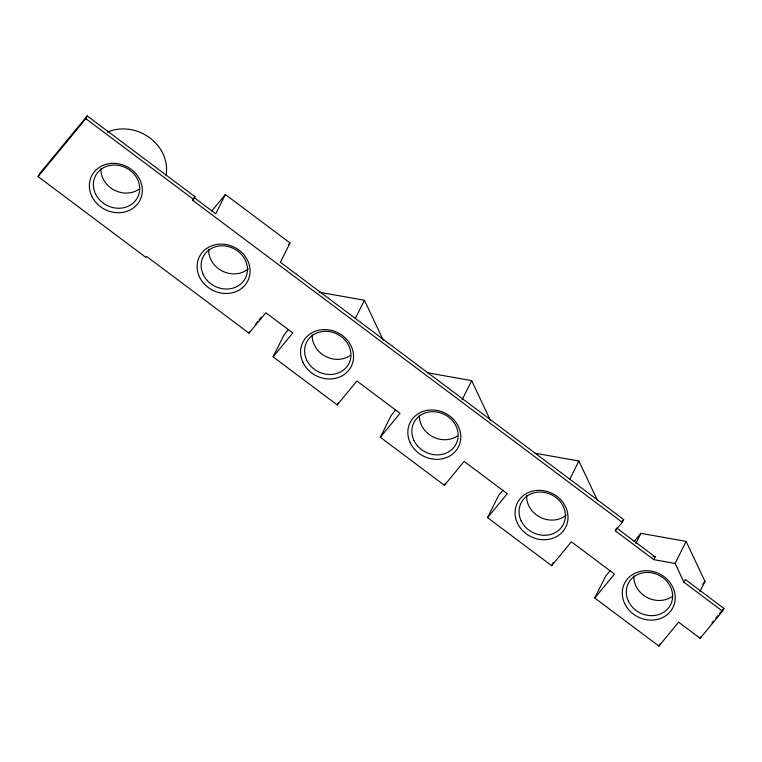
<?xml version="1.0" encoding="UTF-8"?>
<svg xmlns="http://www.w3.org/2000/svg" width="762" height="762" viewBox="0 0 762 762"><rect width="100%" height="100%" fill="white"/><g stroke="black" fill="none" stroke-linecap="round" stroke-linejoin="round"><path stroke-width="1.14" d="M594.77 598.008L614.486 574.091L571.376 541.772L551.669 565.699L487.547 517.636L507.254 493.709L464.144 461.401L444.437 485.318L380.314 437.255L400.021 413.328L356.921 381.019L337.204 404.936L273.091 356.873L292.798 332.946L265.852 312.753L249.012 333.194L146.637 256.451L145.866 257.385L38.1 176.594L39.472 173.841L87.192 115.919L194.958 196.701L192.815 200.396L622.268 522.322L615.296 530.781L653.815 559.66L675.113 563.442L684.009 582.292L722.528 611.162L700.154 638.308L678.609 622.154L658.892 646.081L594.77 598.008L605.771 575.958L610.248 570.519M38.1 176.594L85.82 118.681L87.192 115.919M192.815 200.396L194.958 196.701M622.268 522.322L623.649 519.56L280.406 262.261L290.027 242.964L225.371 194.5L215.741 213.798L194.196 197.644M249.012 333.194L249.936 331.356M273.091 356.873L284.083 334.813L288.569 329.375M355.311 318.535L364.427 300.247L319.183 292.208M337.204 404.936L338.252 402.841M380.314 437.255L391.316 415.195L395.792 409.756M462.029 399.926L471.659 380.629L427.577 372.799M444.437 485.318L445.484 483.222M487.547 517.636L498.538 495.576L503.025 490.137M569.766 479.288L578.882 461.01L534.8 453.18M551.669 565.699L553.241 562.547M615.296 530.781L616.668 528.028L655.196 556.898L653.815 559.66M635.813 543.506L640.871 533.352L686.114 541.391L704.993 581.416L699.935 591.569M675.113 563.442L686.114 541.391M684.009 582.292L685.381 579.53L723.9 608.409L722.528 611.162M658.892 646.081L659.94 643.976M700.154 638.308L701.078 636.47M211.741 211.036L225.371 194.5M288.512 244.802L290.027 242.964M255.518 324.212L257.708 321.545M259.175 319.773L261.376 317.106M622.249 521.256L623.649 519.56M634.155 541.506L640.871 533.352M702.755 584.14L704.993 581.416M711.975 622.887L713.461 621.078M715.699 618.363L717.937 615.648M719.423 613.839L723.9 608.409M652.91 556.498L655.196 556.898M85.82 118.681L193.586 199.463M578.882 461.01L597.265 499.986M471.659 380.629L490.538 420.653M364.427 300.247L383.305 340.281M107.309 132.159A40.577 36.119 26.5 0 1 149.571 137.684A40.577 36.119 26.5 0 1 166.049 175.308M671.751 596.77A23.67 21.069 26.5 0 1 646.662 597.237A23.67 21.069 26.5 0 1 633.86 575.92M248.374 268.796A23.67 21.069 26.5 0 1 222.599 271.196A23.67 21.069 26.5 0 1 208.702 249.317M138.817 189.376A23.67 21.069 26.5 0 1 113.738 189.843A23.67 21.069 26.5 0 1 100.936 168.526M566.309 515.026A23.67 21.069 26.5 0 1 540.534 517.427A23.67 21.069 26.5 0 1 526.637 495.538M457.286 436.007A23.67 21.069 26.5 0 1 432.206 436.474A23.67 21.069 26.5 0 1 419.405 415.157M350.063 355.625A23.67 21.069 26.5 0 1 324.974 356.092A23.67 21.069 26.5 0 1 312.182 334.785M624.659 603.523A27.051 24.079 26.5 0 0 670.322 611.581A27.051 24.079 26.5 0 0 651.319 571.167A27.051 24.079 26.5 0 0 624.659 603.523M517.436 523.142A27.051 24.079 26.5 0 0 563.089 531.2A27.051 24.079 26.5 0 0 544.097 490.785A27.051 24.079 26.5 0 0 517.436 523.142M410.204 442.76A27.051 24.079 26.5 0 0 455.867 450.818A27.051 24.079 26.5 0 0 436.864 410.404A27.051 24.079 26.5 0 0 410.204 442.76M302.971 362.388A27.051 24.079 26.5 0 0 348.634 370.437A27.051 24.079 26.5 0 0 329.641 330.022A27.051 24.079 26.5 0 0 302.971 362.388M199.501 276.911A27.051 24.079 26.5 0 0 245.164 284.969A27.051 24.079 26.5 0 0 226.162 244.554A27.051 24.079 26.5 0 0 199.501 276.911M91.735 196.129A27.051 24.079 26.5 0 0 137.398 204.187A27.051 24.079 26.5 0 0 118.396 163.773A27.051 24.079 26.5 0 0 91.735 196.129M628.364 601.132A23.67 21.069 26.5 0 0 668.312 608.181A23.67 21.069 26.5 0 0 651.691 572.814A23.67 21.069 26.5 0 0 628.364 601.132M203.206 274.52A23.67 21.069 26.5 0 0 243.154 281.569A23.67 21.069 26.5 0 0 226.533 246.212A23.67 21.069 26.5 0 0 203.206 274.52M95.441 193.739A23.67 21.069 26.5 0 0 135.388 200.787A23.67 21.069 26.5 0 0 118.767 165.421A23.67 21.069 26.5 0 0 95.441 193.739M521.132 520.751A23.67 21.069 26.5 0 0 561.089 527.799A23.67 21.069 26.5 0 0 544.459 492.433A23.67 21.069 26.5 0 0 521.132 520.751M413.909 440.369A23.67 21.069 26.5 0 0 453.857 447.418A23.67 21.069 26.5 0 0 437.236 412.061A23.67 21.069 26.5 0 0 413.909 440.369M306.676 359.997A23.67 21.069 26.5 0 0 346.634 367.036A23.67 21.069 26.5 0 0 330.003 331.68A23.67 21.069 26.5 0 0 306.676 359.997"/></g></svg>
